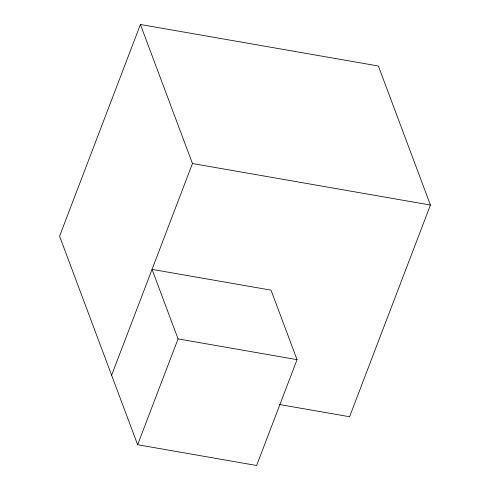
<?xml version="1.0" encoding="UTF-8"?>
<svg xmlns="http://www.w3.org/2000/svg" width="490" height="490" viewBox="0 0 490 490"><rect width="100%" height="100%" fill="white"/><g stroke="black" fill="none" stroke-linecap="round" stroke-linejoin="round"><path stroke-width="0.73" d="M279.551 404.526L349.584 416.739L430.422 205.041L378.378 66.009L140.416 24.5L59.578 236.198L137.641 444.742L256.619 465.5L297.044 359.654L271.019 290.135L152.041 269.378L178.06 338.896L137.641 444.742M111.622 375.23L192.46 163.531L140.416 24.5M192.46 163.531L430.422 205.041M178.06 338.896L297.044 359.654"/></g></svg>
